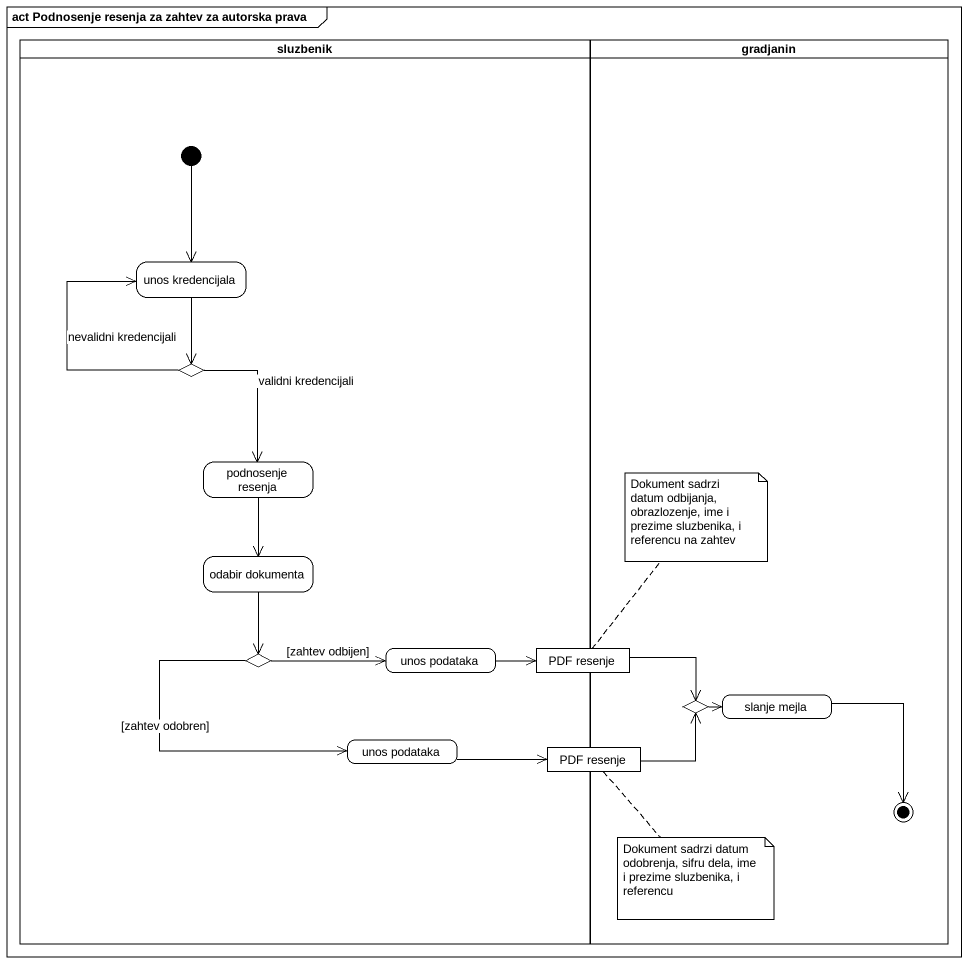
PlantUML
@startuml
mainframe act Podnosenje resenja za zahtev za autorska prava
hide empty description
state sluzbenik <<partition>> {
  state "unos kredencijala" as unos_kredencijala
  state choice1 <<choice>>
  state "podnosenje resenja" as podnosenje_resenja
  state "odabir dokumenta" as odabir_dokumenta
  state choice2 <<choice>>
  state "unos podataka" as unos_podataka
  state "unos podataka" as unos_podataka_2
  [*] --> unos_kredencijala
}
state gradjanin <<partition>> {
  state choice3 <<choice>>
  state "slanje mejla" as slanje_mejla
  slanje_mejla --> [*]
}
state "PDF resenje" as PDF_resenje <<object>>
state "PDF resenje" as PDF_resenje_2 <<object>>
unos_kredencijala --> choice1
choice1 -up-> unos_kredencijala : nevalidni kredencijali
choice1 --> podnosenje_resenja : validni kredencijali
podnosenje_resenja --> odabir_dokumenta
odabir_dokumenta --> choice2
choice2 -right-> unos_podataka : [zahtev odbijen]
choice2 --> unos_podataka_2 : [zahtev odobren]
unos_podataka -right-> PDF_resenje
PDF_resenje -right-> choice3
unos_podataka_2 -right-> PDF_resenje_2
choice3 -right-> slanje_mejla
PDF_resenje_2 -right-> choice3
note top of PDF_resenje : Dokument sadrzi datum odbijanja, obrazlozenje, ime i prezime sluzbenika, i referencu na zahtev
note bottom of PDF_resenje_2 : Dokument sadrzi datum odobrenja, sifru dela, ime i prezime sluzbenika, i referencu
@enduml
